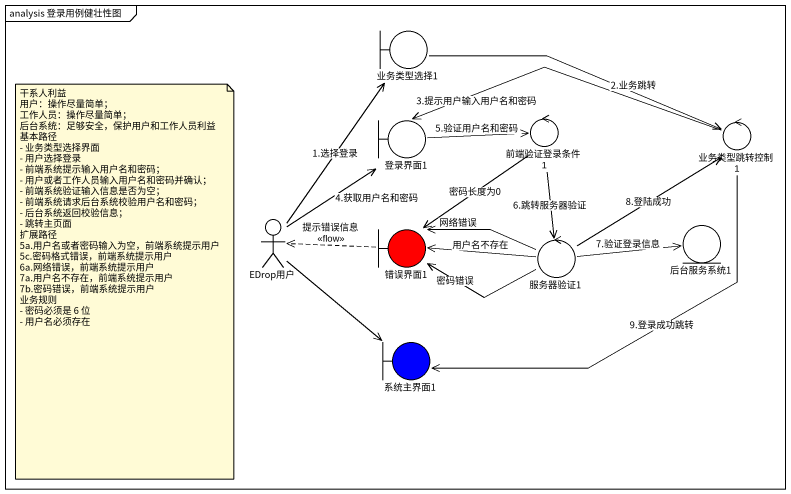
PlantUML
@startuml
mainframe analysis 登录用例健壮性图
boundary 业务类型选择1
boundary 登录界面1
control 前端验证登录条件1
control 业务类型跳转控制1
actor EDrop用户
boundary 错误界面1 #FF0000
entity 后台服务系统1
control 服务器验证1
boundary 系统主界面1 #0000FF
业务类型选择1 -right-> 业务类型跳转控制1 : 2.业务跳转
登录界面1 -right-> 前端验证登录条件1 : 5.验证用户名和密码
前端验证登录条件1 --> 错误界面1 : 密码长度为0
前端验证登录条件1 --> 服务器验证1 : 6.跳转服务器验证
业务类型跳转控制1 -left-> 登录界面1 : 3.提示用户输入用户名和密码
业务类型跳转控制1 --> 系统主界面1 : 9.登录成功跳转
EDrop用户 -up-> 业务类型选择1 : 1.选择登录
EDrop用户 -up-> 登录界面1 : 4.获取用户名和密码
EDrop用户 --> 系统主界面1
错误界面1 .left.> EDrop用户 : 提示错误信息\n<<flow>>
服务器验证1 -up-> 业务类型跳转控制1 : 8.登陆成功
服务器验证1 -left-> 错误界面1 : 网络错误
服务器验证1 -left-> 错误界面1 : 密码错误
服务器验证1 -left-> 错误界面1 : 用户名不存在
服务器验证1 -right-> 后台服务系统1 : 7.验证登录信息
note as N1
  干系人利益
  用户：操作尽量简单；
  工作人员：操作尽量简单；
  后台系统：足够安全，保护用户和工作人员利益
  基本路径
  - 业务类型选择界面
  - 用户选择登录
  - 前端系统提示输入用户名和密码；
  - 用户或者工作人员输入用户名和密码并确认；
  - 前端系统验证输入信息是否为空；
  - 前端系统请求后台系统校验用户名和密码；
  - 后台系统返回校验信息；
  - 跳转主页面
  扩展路径
  5a.用户名或者密码输入为空，前端系统提示用户
  5c.密码格式错误，前端系统提示用户
  6a.网络错误，前端系统提示用户
  7a.用户名不存在，前端系统提示用户
  7b.密码错误，前端系统提示用户
  业务规则
  - 密码必须是 6 位
  - 用户名必须存在
end note
@enduml
